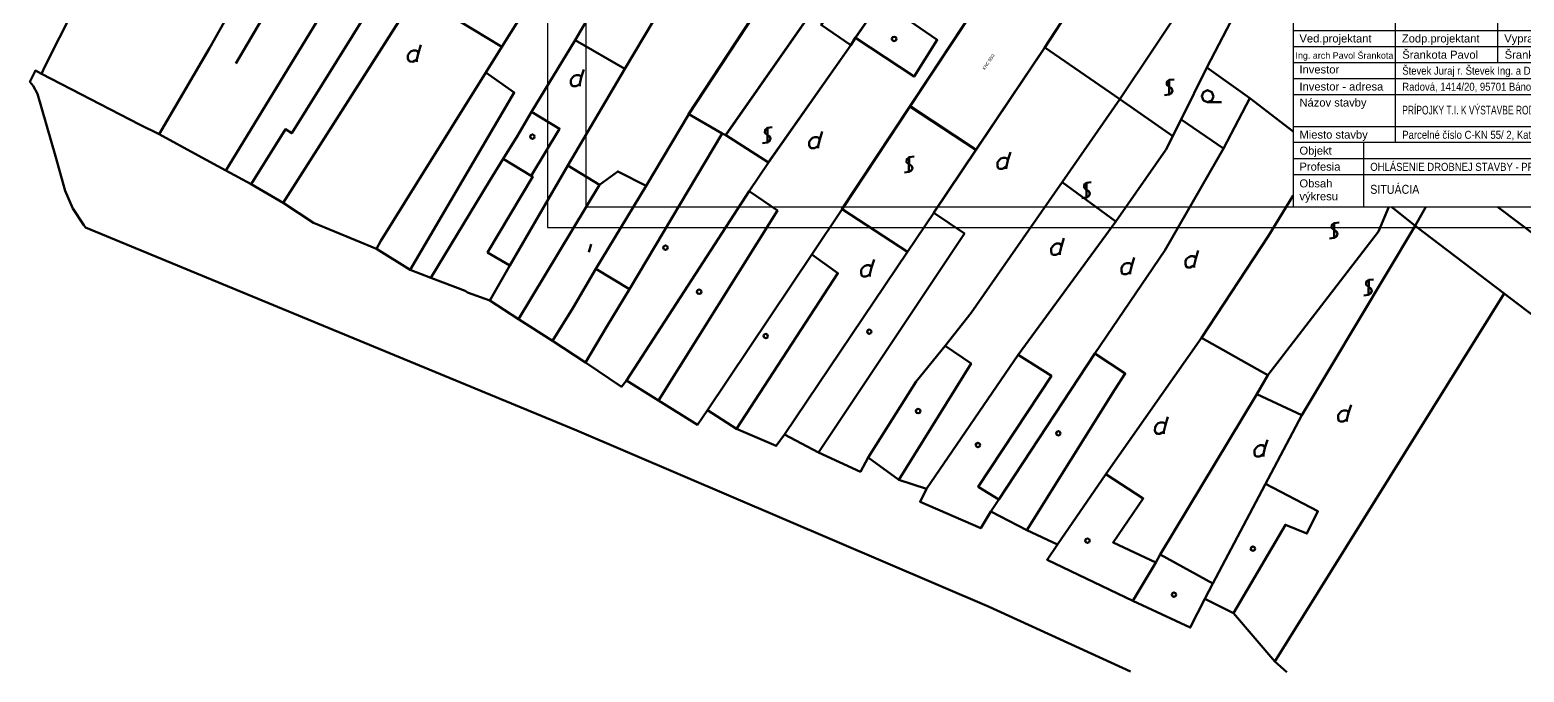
# Model space of a CAD drawing. Header units: millimetres. Extents: x 462666 to 1244237, y 2328025 to 3795663.
# Drawn here: x 465413 to 698865, y 3539083 to 3639295 of the extents above; entities that cross this region are included whole.
import ezdxf

# ---------------------------------------------------------------- set-up
doc = ezdxf.new("R2010")
doc.units = ezdxf.units.MM
for name, color, linetype in [('MUR_POH', 64, 'Continuous'), ('POP', 7, 'Continuous'), ('RAM_100', 160, 'Continuous'), ('ROZPISKA100', 7, 'Continuous'), ('TXT_50_MIESTN', 7, 'Continuous')]:
    doc.layers.add(name, color=color, linetype=linetype)
doc.layers.add('P', color=250, linetype='Continuous', lineweight=100)
doc.styles.add('ARIAL', font='arial.ttf', dxfattribs={"height": 250})
doc.styles.add('ROMANS', font='arial.ttf', dxfattribs={"width": 0.85})

# ---------------------------------------------------------------- blocks, each defined once
blk = doc.blocks.new('Z_RAM_A_3_hp 1220')
at = {"layer": 'POP', "linetype": 'Continuous'}
blk.add_lwpolyline([(-288.5, -408), (-6.5, -408), (-6.5, -13), (-288.5, -13)], close=True, dxfattribs=at)
at = {"layer": 'RAM_100', "linetype": 'Continuous'}
for p, q in [((-147.5, 0), (-151.4, -5.38)), ((-147.5, -13), (-147.5, 0)), ((-147.5, 0), (-143.6, -5.38))]:
    blk.add_line(p, q, dxfattribs=at)
for points in [[(-297, -420), (0, -420), (0, 0), (-297, 0)], [(-288.5, -13), (-288.5, -408), (-6.5, -408), (-6.5, -13)]]:
    blk.add_lwpolyline(points, close=True, dxfattribs=at)
blk.add_text('rkmk 1:1 A3  hp1220c/aug 2008', height=3.2, rotation=90, dxfattribs=at).set_placement((-292.52, -406.58))

msp = doc.modelspace()

# ---------------------------------------------------------------- linework, layer by layer
at = {"layer": 'P', "color": 2, "linetype": 'Continuous'}
for p, q in [((568312.8, 3626154.1), (594156.9, 3665389.7)), ((594156.9, 3665389.7), (568312.8, 3626154.1)), ((574112.9, 3622887.2), (604084.3, 3665715.3)), ((604084.3, 3665715.3), (574112.9, 3622887.2)), ((574113, 3622887.1), (604084.4, 3665715.3)), ((604084.4, 3665715.3), (574113, 3622887.1)), ((594348.1, 3638036.7), (598355.5, 3643759.5)), ((598355.5, 3643759.5), (594348.1, 3638036.7)), ((602911.2, 3627368.4), (612719, 3642194.6)), ((612719, 3642194.6), (602911.2, 3627368.4)), ((593657.9, 3636910.2), (594348.1, 3638036.7)), ((594348.1, 3638036.7), (593657.9, 3636910.2)), ((580760.3, 3618597.9), (593657.9, 3636910.2)), ((593657.9, 3636910.2), (580760.3, 3618597.9)), ((623934.2, 3636514.3), (613195.5, 3620581.1)), ((613195.5, 3620581.1), (623934.2, 3636514.3)), ((592283, 3611305.1), (602911.2, 3627368.4)), ((602911.2, 3627368.4), (592283, 3611305.1)), ((613195.5, 3620581.1), (602911.2, 3627368.4)), ((602911.2, 3627368.4), (613195.5, 3620581.1)), ((613195.5, 3620581.1), (606576.9, 3610740.5)), ((606576.9, 3610740.5), (613195.5, 3620581.1))]:
    msp.add_line(p, q, dxfattribs=at)
at = {"layer": 'P', "color": 252, "linetype": 'Continuous'}
for points in [[(675711.2, 3687785.2), (668163.7, 3676333.2), (662061.5, 3667853), (651705.8, 3652411.1), (635676.1, 3628505.9), (623984.1, 3636538.3), (642132.9, 3664324.5), (667894.9, 3701422.2), (679098.8, 3692386.8), (675711.2, 3687785.2)], [(662764.4, 3623447.7), (656037.4, 3628664), (649319.8, 3633437.5), (653653.5, 3641794.7), (658240.9, 3648513), (668741.4, 3662967.9), (686314.7, 3686606.2), (719611.2, 3659743.2), (703968.7, 3641710.4)], [(604116, 3665728.2), (574142.8, 3622878.4), (573585.5, 3623141.3), (568349.6, 3626159.2), (594176.2, 3665396.9), (604101.2, 3680207.8), (610524.1, 3676179.9), (611526, 3675431.3), (604747.2, 3665353.3), (604116, 3665728.2)], [(558384.4, 3633198.1), (562919.6, 3640791.4), (582035, 3672798.4), (594176.2, 3665396.9), (568349.6, 3626159.2), (561696.4, 3614945.5), (557257.7, 3617215.7), (554382.9, 3615105.9), (549463.3, 3618122.6), (558384.4, 3633198.1)], [(642132.9, 3664324.5), (623984.1, 3636538.3), (613235.6, 3620595.6), (602953, 3627393.8), (612747.7, 3642205.2), (631979, 3670731.4), (642132.9, 3664324.5)], [(602111.5, 3649004.9), (598386.3, 3643771.9), (594379.8, 3638037.6), (593686.6, 3636905.2), (580806.6, 3618607.6), (574142.8, 3622878.4), (604116, 3665728.2), (604747.2, 3665353.3), (610462.9, 3661328.4), (602111.5, 3649004.9)], [(521211.2, 3658699.8), (515420.8, 3649101.7), (513041.3, 3645240.4), (496008.6, 3617337.9), (491700.7, 3619719.3), (485609.7, 3623001.3), (493463.3, 3636462.1), (498300.4, 3645059.2), (498563, 3645560.6), (500550.2, 3649051.3), (509754.1, 3665000.4), (521211.2, 3658699.8)], [(532064, 3654784), (504977.2, 3612313.1), (499982.6, 3615199.8), (496008.6, 3617337.9), (513041.3, 3645240.4), (515420.8, 3649101.7), (521211.2, 3658699.8), (522485, 3660686), (532064, 3654784)], [(539173.2, 3636645.9), (525713.7, 3644815.9), (532064, 3654784), (534274.5, 3658273.8), (547603.7, 3650104.3), (539173.2, 3636645.9)], [(484542.6, 3653100.1), (498300.4, 3645059.2), (493463.3, 3636462.1), (485609.7, 3623001.3), (482545.1, 3624521.5), (467223.5, 3632438.6), (467787, 3633683.2), (474467.1, 3646906.9), (479121.1, 3656249.1), (484542.6, 3653100.1)], [(658240.9, 3648513), (653653.5, 3641794.7), (649319.8, 3633437.5), (645285, 3625339.6), (643971.5, 3622720.9), (635676.1, 3628505.9), (651705.8, 3652411.1), (658240.9, 3648513)], [(539361.7, 3619169.2), (537263.4, 3615790.6), (528044, 3600604.7), (524848, 3601846.2), (519576, 3605124.9), (520251.1, 3606369), (525909.2, 3615465.2), (536662.9, 3632654.9), (539173.2, 3636645.9), (547603.7, 3650104.3), (555197, 3645569.1), (550604.9, 3637715.5), (543802.8, 3626502.4), (541609.9, 3622770.5), (539361.7, 3619169.2)], [(569713.2, 3577690), (563605.6, 3581456), (558630.8, 3584603.2), (577791.8, 3614134.7), (580806.6, 3618607.6), (593686.6, 3636905.2), (594379.8, 3638037.6), (598386.3, 3643771.9), (602111.5, 3649004.9), (612747.7, 3642205.2), (592334.1, 3611320.3), (587559.1, 3604230.5), (571285.8, 3579935.5), (569713.2, 3577690)], [(536662.9, 3632654.9), (525909.2, 3615465.2), (520251.1, 3606369), (519576, 3605124.9), (509710.1, 3609166.9), (504977.2, 3612313.1), (525713.7, 3644815.9), (539173.2, 3636645.9), (536662.9, 3632654.9)], [(562919.6, 3640791.4), (558384.4, 3633198.1), (550604.9, 3637715.5), (555197, 3645569.1), (562919.6, 3640791.4)], [(558384.4, 3633198.1), (549463.3, 3618122.6), (540391.3, 3602545.2), (536919.2, 3604550.9), (543965.9, 3616395.8), (543705.8, 3616508.5), (548165.6, 3623860.2), (543802.8, 3626502.4), (550604.9, 3637715.5), (558384.4, 3633198.1)], [(600800.1, 3637899.5), (600689.5, 3638141.9), (600447.9, 3638235.9), (600187, 3638143.9), (600074.3, 3637902.4), (600185, 3637660), (600445.1, 3637547.3), (600687.5, 3637658), (600800.1, 3637899.5)], [(525856.7, 3634337.2), (525858.2, 3634709.4), (526122.9, 3635713.3), (525993.6, 3635955.8), (525733.6, 3636087.2), (525361.4, 3636088.7), (524988.6, 3635960), (524727.1, 3635719.1), (524483.6, 3635347.9), (524481.5, 3634845.4), (524610.3, 3634472.6), (524851.7, 3634341.3), (525242.5, 3634339.7), (525485, 3634469), (525858.2, 3634709.4)], [(526122.9, 3635713.3), (526500.3, 3636958.7)], [(606625.3, 3610758.9), (613235.6, 3620595.6), (623984.1, 3636538.3), (635676.1, 3628505.9), (626707.9, 3615552.3), (612497.8, 3595119.9), (608419.5, 3590018.6), (603892.5, 3584416.7), (596362.1, 3572592.3), (595161.7, 3570345.3), (588623, 3573368.7), (583311.6, 3576145), (602542.9, 3604671.2), (606625.3, 3610758.9)], [(637373.8, 3539183.7), (615305.3, 3549287.5), (550856.2, 3576762.7), (474103.8, 3608439), (473863.4, 3608812.2), (472124.8, 3611443.5), (470944.9, 3614184.2), (469422.4, 3619569.2), (466577.9, 3629333.2), (465950.2, 3630564.1), (465413.1, 3631199.1), (466276.4, 3632945), (467223.5, 3632438.6), (482545.1, 3624521.5), (485609.7, 3623001.3), (491700.7, 3619719.3), (496008.6, 3617337.9), (499982.6, 3615199.8), (504977.2, 3612313.1), (509710.1, 3609166.9), (519576, 3605124.9), (524848, 3601846.2), (528044, 3600604.7), (533395.7, 3598572.6), (533785.5, 3598329), (537260.6, 3597067.8), (541734, 3594164.6), (547042.8, 3590774.1), (552202.8, 3587384.2), (557863.6, 3583601.4), (558630.8, 3584603.2), (563605.6, 3581456), (569713.2, 3577690), (571285.8, 3579935.5), (575833.6, 3577050.6), (582001.6, 3574382.4), (583311.6, 3576145), (588623, 3573368.7), (595161.7, 3570345.3), (596362.1, 3572592.3), (601149.2, 3569073.7), (605517.1, 3567678.5), (604503.9, 3565672.6), (613978.5, 3561520.5), (615571.2, 3564138.1), (621161.3, 3561249), (625972.2, 3558977.2), (624343.3, 3556620.3), (637735.5, 3550181.4), (646707.6, 3546031.4), (648978.1, 3550525.9), (653454, 3548255.5), (659918.3, 3540728.5), (661772.7, 3539083.1)], [(551567.2, 3631867.6), (551963.2, 3633112.9)], [(649319.8, 3633437.5), (656037.4, 3628664), (651891.9, 3620808.5), (645285, 3625339.6), (649319.8, 3633437.5)], [(551319.6, 3630491.4), (551321.1, 3630863.6), (551567.2, 3631867.6), (551456.5, 3632110), (551196.5, 3632241.4), (550824.3, 3632242.9), (550451.5, 3632114.2), (550190, 3631873.3), (549946.5, 3631502.1), (549944.4, 3630999.6), (550073.1, 3630608.2), (550314.6, 3630495.5), (550686.8, 3630494), (550947.8, 3630604.6), (551321.1, 3630863.6)], [(643430.6, 3631489), (643057.3, 3631211.4), (643036.7, 3630727.5), (643389, 3630409.7)], [(643420.8, 3629106.8), (643431, 3631582)], [(643421.2, 3629199.8), (643775.7, 3629421.7), (643926.2, 3629811.9), (643778.9, 3630184.8), (643426.2, 3630409.6)], [(644175.5, 3631579), (643430.7, 3631507.6)], [(662764.4, 3613480.9), (658945.2, 3607174.6), (648457.2, 3591230.8), (633499.1, 3569945.4), (625972.2, 3558977.2), (621161.3, 3561249), (615571.2, 3564138.1), (616807.3, 3566012.8), (631771.6, 3588805.7), (642706.7, 3604859.3), (651891.9, 3620808.5), (656037.4, 3628664), (662764.4, 3623447.7)], [(643971.5, 3622720.9), (642901.9, 3620603.6), (635094.8, 3609394.6), (626707.9, 3615552.3), (635676.1, 3628505.9), (643971.5, 3622720.9)], [(642676.4, 3629109.9), (643421.2, 3629199.8)], [(650343.5, 3628929.4), (650085.7, 3629600.4), (649416.8, 3629882.4), (648764.3, 3629605.9), (648501, 3628937), (648758.9, 3628284.5), (649409.2, 3628021.3), (650080.2, 3628279.1), (650343.5, 3628929.4)], [(649409.2, 3628021.3), (651605.2, 3628012.2)], [(548165.6, 3623860.2), (543705.8, 3616508.5), (539361.7, 3619169.2), (541609.9, 3622770.5), (543802.8, 3626502.4), (548165.6, 3623860.2)], [(568349.6, 3626159.2), (573585.5, 3623141.3), (574142.8, 3622878.4), (580806.6, 3618607.6), (577791.8, 3614134.7), (558630.8, 3584603.2), (557863.6, 3583601.4), (552202.8, 3587384.2), (555538.7, 3592991), (559117.5, 3598838.8), (553826.3, 3601987.3), (561696.4, 3614945.5), (568349.6, 3626159.2)], [(613235.6, 3620595.6), (606625.3, 3610758.9), (602542.9, 3604671.2), (592334.1, 3611320.3), (602953, 3627393.8), (613235.6, 3620595.6)], [(580642.8, 3624005.5), (580269.4, 3623727.9), (580248.8, 3623244.1), (580582.5, 3622926.3)], [(580632.9, 3621623.3), (580643.2, 3624117.2)], [(581387.6, 3624114.1), (580642.8, 3624024.1)], [(588824.3, 3622203.7), (589201.7, 3623467.7)], [(645285, 3625339.6), (651891.9, 3620808.5), (642706.7, 3604859.3), (631771.6, 3588805.7), (616807.3, 3566012.8), (615571.2, 3564138.1), (613978.5, 3561520.5), (604503.9, 3565672.6), (605517.1, 3567678.5), (619840.9, 3588594.3), (635094.8, 3609394.6), (642901.9, 3620603.6), (645285, 3625339.6)], [(544270.8, 3622647.9), (544178.7, 3622871.6), (543937.2, 3622984.3), (543676.2, 3622873.7), (543563.6, 3622650.8), (543674.2, 3622389.8), (543934.4, 3622295.7), (544176.7, 3622387.7), (544270.8, 3622647.9)], [(579888.5, 3621626.4), (580633.3, 3621716.4)], [(580633.3, 3621716.4), (580987.8, 3621938.2), (581138.3, 3622328.5), (580991, 3622701.3), (580638.3, 3622926.1)], [(588558, 3620827.6), (588559.6, 3621218.4), (588824.3, 3622203.7), (588695.1, 3622464.8), (588435, 3622577.5), (588062.7, 3622579.1), (587690.1, 3622468.9), (587428.4, 3622209.5), (587185, 3621838.2), (587182.9, 3621335.8), (587311.6, 3620963), (587553, 3620831.7), (587943.9, 3620830.1), (588186.4, 3620959.4), (588559.6, 3621218.4)], [(543705.8, 3616508.5), (543965.9, 3616395.8), (536919.2, 3604550.9), (540391.3, 3602545.2), (537260.6, 3597067.8), (533785.5, 3598329), (533395.7, 3598572.6), (528044, 3600604.7), (537263.4, 3615790.6), (539361.7, 3619169.2), (543705.8, 3616508.5)], [(602789.8, 3619410.3), (602416.4, 3619132.7), (602395.8, 3618648.9), (602748.1, 3618331)], [(602761.3, 3617028.2), (602771.6, 3619522)], [(603553.3, 3619518.8), (602771.2, 3619429)], [(617969.1, 3617598.3), (617970.6, 3617970.5), (618216.7, 3618974.5), (618087.4, 3619217), (617846, 3619348.3), (617473.8, 3619349.8), (617101, 3619221), (616839.5, 3618980.2), (616577.4, 3618609), (616575.3, 3618106.5), (616704, 3617715.2), (616964.1, 3617602.4), (617336.3, 3617600.9), (617578.7, 3617711.6), (617970.6, 3617970.5)], [(618216.7, 3618974.5), (618612.7, 3620219.8)], [(547042.8, 3590774.1), (541734, 3594164.6), (537260.6, 3597067.8), (540391.3, 3602545.2), (549463.3, 3618122.6), (554382.9, 3615105.9), (557257.7, 3617215.7), (561696.4, 3614945.5), (553826.3, 3601987.3), (550227.8, 3595879), (547042.8, 3590774.1)], [(602035.5, 3617031.2), (602761.8, 3617139.9)], [(602761.8, 3617139.9), (603134.9, 3617343), (603285.4, 3617733.3), (603138, 3618106.1), (602785.3, 3618330.9)], [(601149.2, 3569073.7), (596362.1, 3572592.3), (603892.5, 3584416.7), (608419.5, 3590018.6), (612497.8, 3595119.9), (626707.9, 3615552.3), (635094.8, 3609394.6), (619840.9, 3588594.3), (605517.1, 3567678.5), (601149.2, 3569073.7)], [(630504.1, 3615424.9), (630130.7, 3615147.3), (630110.2, 3614682.1), (630443.8, 3614345.7)], [(630494.3, 3613042.7), (630504.5, 3615536.6)], [(630494.7, 3613154.4), (630849.2, 3613357.7), (630999.7, 3613747.9), (630852.4, 3614139.3), (630499.6, 3614345.5)], [(631249, 3615533.5), (630504.2, 3615443.6)], [(629749.8, 3613045.8), (630494.7, 3613154.4)], [(658799.8, 3585437.3), (648457.2, 3591230.8), (658945.2, 3607174.6), (662764.4, 3613480.9)], [(678139.5, 3611710.4), (681824.7, 3608699.5), (664152.7, 3579180.5), (657093.9, 3582447.9), (658799.8, 3585437.3), (676126.2, 3607848.3)], [(676126.2, 3607848.3), (677710.5, 3611710.4)], [(683514, 3611710.4), (681824.7, 3608699.5), (678139.5, 3611710.4)], [(712307.8, 3585607.6), (697743.5, 3596648.3), (695758.3, 3598163.9), (681824.7, 3608699.5), (683514, 3611710.4)], [(708226.2, 3611710.4), (707591.5, 3610845.3), (705420.7, 3612473.4), (701284.1, 3606758.2), (694683.4, 3611710.4)], [(583311.6, 3576145), (582001.6, 3574382.4), (575833.6, 3577050.6), (571285.8, 3579935.5), (587559.1, 3604230.5), (592334.1, 3611320.3), (602542.9, 3604671.2), (583311.6, 3576145)], [(669179.7, 3606760.2), (669190, 3609254.1)], [(669953, 3609250.9), (669189.6, 3609161)], [(653454, 3548255.5), (648978.1, 3550525.9), (650234.8, 3552884.4), (664152.7, 3579180.5), (681824.7, 3608699.5), (695758.3, 3598163.9), (659918.3, 3540728.5), (653454, 3548255.5)], [(668453.9, 3606763.2), (669180.2, 3606871.9)], [(669208.1, 3609142.3), (668816.2, 3608864.8), (668795.6, 3608399.6), (669147.9, 3608081.7)], [(669180.2, 3606871.9), (669553.2, 3607075.1), (669685.1, 3607465.4), (669556.5, 3607856.7), (669203.8, 3608081.5)], [(552720.4, 3604616), (553097.9, 3605880)], [(565062.6, 3605328.2), (564970.6, 3605570.5), (564710.4, 3605664.7), (564468.1, 3605572.6), (564355.4, 3605331.1), (564466, 3605070.1), (564707.6, 3604976.1), (564968.5, 3605068), (565062.6, 3605328.2)], [(626344.7, 3604182.3), (626346.3, 3604573.1), (626592.3, 3605558.5), (626463.1, 3605819.6), (626221.7, 3605950.9), (625830.8, 3605952.5), (625476.7, 3605823.7), (625215.1, 3605564.2), (624953, 3605193), (624950.9, 3604690.5), (625079.7, 3604317.8), (625321.1, 3604186.5), (625711.9, 3604184.9), (625954.4, 3604314.2), (626346.3, 3604573.1)], [(626592.3, 3605558.5), (626969.7, 3606822.5)], [(647577.7, 3603610.9), (647955.1, 3604856.3)], [(596664.5, 3600824.3), (596666.1, 3601196.5), (596912.1, 3602200.5), (596782.9, 3602443), (596541.5, 3602574.3), (596150.6, 3602575.9), (595796.5, 3602447.1), (595534.9, 3602206.2), (595272.9, 3601835.1), (595270.8, 3601332.6), (595399.4, 3600941.2), (595659.5, 3600828.5), (596031.8, 3600826.9), (596274.2, 3600937.6), (596666.1, 3601196.5)], [(596912.1, 3602200.5), (597308.1, 3603445.9)], [(637312.8, 3601159.3), (637314.4, 3601531.5), (637579, 3602535.4), (637449.8, 3602777.9), (637189.8, 3602909.3), (636817.5, 3602910.8), (636444.8, 3602782), (636183.2, 3602541.2), (635939.8, 3602170), (635937.7, 3601667.5), (636066.3, 3601276.1), (636307.8, 3601163.4), (636698.7, 3601161.8), (636941.1, 3601272.5), (637314.4, 3601531.5)], [(637579, 3602535.4), (637956.4, 3603780.8)], [(647311.5, 3602234.8), (647313, 3602607), (647577.7, 3603610.9), (647448.4, 3603853.4), (647207, 3603984.6), (646816.2, 3603986.3), (646462.1, 3603857.4), (646181.9, 3603616.6), (645938.4, 3603245.4), (645936.3, 3602742.9), (646065.1, 3602370.2), (646306.5, 3602238.9), (646697.3, 3602237.3), (646939.8, 3602366.6), (647313, 3602607)], [(674606, 3600261.1), (674214, 3599983.6), (674193.4, 3599499.8), (674545.7, 3599181.9)], [(674577.5, 3597860.4), (674587.8, 3600354.3)], [(675350.8, 3600351.1), (674587.5, 3600279.8)], [(570338.4, 3598438.9), (570227.8, 3598681.3), (569986.2, 3598775.4), (569743.9, 3598683.3), (569631.2, 3598441.8), (569741.8, 3598180.8), (569983.4, 3598086.8), (570225.7, 3598178.8), (570338.4, 3598438.9)], [(673833.1, 3597863.5), (674578, 3597972.1)], [(674578, 3597972.1), (674932.5, 3598193.9), (675083, 3598584.2), (674935.6, 3598957), (674601.6, 3599181.7)], [(580732.2, 3591528.5), (580621.6, 3591771), (580380, 3591865), (580137.7, 3591772.9), (580025, 3591531.5), (580135.6, 3591270.5), (580377.2, 3591176.4), (580619.5, 3591268.5), (580732.2, 3591528.5)], [(596908.2, 3592206.3), (596797.5, 3592448.7), (596555.9, 3592542.8), (596313.6, 3592450.7), (596201, 3592209.2), (596311.6, 3591948.2), (596553.1, 3591854.2), (596795.4, 3591946.2), (596908.2, 3592206.3)], [(658799.8, 3585437.3), (657093.9, 3582447.9), (642008.7, 3557422.2), (641314.9, 3556159.5), (637735.5, 3550181.4), (624343.3, 3556620.3), (625972.2, 3558977.2), (633499.1, 3569945.4), (648457.2, 3591230.8), (658799.8, 3585437.3)], [(664152.7, 3579180.5), (650234.8, 3552884.4), (648978.1, 3550525.9), (646707.6, 3546031.4), (637735.5, 3550181.4), (641314.9, 3556159.5), (642008.7, 3557422.2), (657093.9, 3582447.9), (664152.7, 3579180.5)], [(604543.5, 3579798.4), (604432.8, 3580040.8), (604191.3, 3580153.5), (603948.9, 3580042.8), (603836.3, 3579801.3), (603946.9, 3579558.9), (604188.5, 3579464.9), (604430.8, 3579556.9), (604543.5, 3579798.4)], [(642836.5, 3577649.2), (643213.9, 3578894.6)], [(671183.5, 3578165.1), (671185.1, 3578537.3), (671449.8, 3579541.2), (671320.5, 3579783.7), (671079.1, 3579915), (670688.2, 3579916.6), (670334.1, 3579787.8), (670053.9, 3579547), (669810.5, 3579175.8), (669808.4, 3578673.3), (669937.1, 3578281.9), (670178.5, 3578169.3), (670569.4, 3578167.6), (670811.8, 3578278.3), (671185.1, 3578537.3)], [(671449.8, 3579541.2), (671827.1, 3580786.6)], [(626453.2, 3576339.5), (626342.6, 3576581.9), (626101.1, 3576694.5), (625840.1, 3576583.9), (625746, 3576342.4), (625838.1, 3576100), (626098.2, 3576005.9), (626340.6, 3576098), (626453.2, 3576339.5)], [(642588.9, 3576273), (642590.4, 3576645.2), (642836.5, 3577649.2), (642707.3, 3577910.3), (642447.3, 3578041.6), (642075.1, 3578043.1), (641702.3, 3577914.4), (641440.7, 3577654.9), (641197.2, 3577283.7), (641195.1, 3576781.2), (641323.9, 3576408.4), (641583.9, 3576277.1), (641956.1, 3576275.6), (642198.6, 3576404.8), (642590.4, 3576645.2)], [(613883.1, 3574511.5), (613791.1, 3574753.9), (613531, 3574866.6), (613288.6, 3574755.9), (613175.9, 3574514.4), (613286.6, 3574272), (613528.1, 3574178), (613789.1, 3574270), (613883.1, 3574511.5)], [(658133.2, 3572710), (658134.8, 3573100.8), (658380.8, 3574086.2), (658251.6, 3574347.3), (658010.2, 3574478.6), (657619.4, 3574480.2), (657246.6, 3574351.4), (656985, 3574091.9), (656741.5, 3573720.7), (656739.4, 3573218.2), (656868.2, 3572845.5), (657128.2, 3572714.1), (657500.4, 3572712.6), (657742.9, 3572841.9), (658134.8, 3573100.8)], [(658380.8, 3574086.2), (658758.2, 3575331.6)], [(630999.8, 3559589.2), (630889.1, 3559831.6), (630647.6, 3559925.7), (630386.6, 3559833.7), (630292.6, 3559592.1), (630384.6, 3559349.8), (630644.7, 3559237.1), (630887.1, 3559347.7), (630999.8, 3559589.2)], [(656845.7, 3558366), (656753.6, 3558589.7), (656493.5, 3558702.5), (656251.1, 3558591.8), (656138.5, 3558368.9), (656249.1, 3558107.9), (656490.7, 3558013.9), (656751.6, 3558105.9), (656845.7, 3558366)], [(644514, 3551158.5), (644421.9, 3551400.8), (644161.9, 3551513.5), (643919.5, 3551402.9), (643806.8, 3551161.4), (643917.5, 3550919), (644159, 3550824.9), (644420, 3550916.9), (644514, 3551158.5)]]:
    msp.add_lwpolyline(points, dxfattribs=at)
at = {"layer": 'P', "color": 2, "linetype": 'Continuous', "flags": 128}
msp.add_lwpolyline([(642115.3, 3664302.9), (623934.2, 3636514.3), (613195.5, 3620581.1), (602911.2, 3627368.4), (612719, 3642194.6), (631959, 3670719.2), (642115.3, 3664302.9)], dxfattribs=at)
at = {"layer": 'P', "color": 1, "linetype": 'Continuous'}
for points in [[(497566.5, 3634063), (502926.2, 3643030.1), (504932, 3646520.7), (500550.2, 3649051.3)], [(598386.3, 3643771.9), (593541.7, 3646918.6), (589028.2, 3640069.7), (593686.6, 3636905.2)], [(513041.3, 3645240.4), (516215.5, 3643235.9), (518034.2, 3641981.4), (506324.6, 3623157.9), (505340.9, 3623794.8), (499982.6, 3615199.8)], [(598386.3, 3643771.9), (607183.1, 3637742.9), (603548.9, 3632007), (594379.8, 3638037.6)], [(536662.9, 3632654.9), (541079.4, 3629510), (524848, 3601846.2)], [(573585.5, 3623141.3), (559117.5, 3598838.8)], [(554382.9, 3615105.9), (541734, 3594164.6)], [(563605.6, 3581456), (582208.8, 3611120.1), (577791.8, 3614134.7)], [(606625.3, 3610758.9), (611413.5, 3607500.8), (588623, 3573368.7)], [(587559.1, 3604230.5), (591660.2, 3601328.8), (575833.6, 3577050.6)], [(608419.5, 3590018.6), (612465.3, 3587247.5), (601149.2, 3569073.7)], [(616807.3, 3566012.8), (613577.2, 3568017.5), (625001.4, 3585334.7), (619840.9, 3588594.3)], [(621161.3, 3561249), (634930.9, 3583172.1), (636560.3, 3585659.2), (631771.6, 3588805.7)], [(633499.1, 3569945.4), (639364.7, 3566161.7), (634646.4, 3559313.6), (641314.9, 3556159.5)], [(653454, 3548255.5), (661569.6, 3562068.8), (664932.6, 3560696.3), (666640.6, 3564188.2), (658469.3, 3568465.2)], [(650234.8, 3552884.4), (642008.7, 3557422.2)]]:
    msp.add_lwpolyline(points, dxfattribs=at)
at = {"layer": 'ROZPISKA100', "color": 2}
for p, q in [((662764.4, 3641710.4), (662764.4, 3611710.4)), ((662764.4, 3631710.4), (749764.4, 3631710.4)), ((749764.4, 3621710.4), (662764.4, 3621710.4)), ((662764.4, 3611710.4), (749764.4, 3611710.4))]:
    msp.add_line(p, q, dxfattribs=at)
at = {"layer": 'ROZPISKA100'}
for p, q in [((678764.4, 3621710.4), (678764.4, 3641710.4)), ((694764.4, 3634210.4), (694764.4, 3641710.4)), ((662764.4, 3639210.4), (726764.4, 3639210.4)), ((662764.4, 3636710.4), (726764.4, 3636710.4)), ((662764.4, 3634210.4), (726764.4, 3634210.4)), ((662764.4, 3629210.4), (749764.4, 3629210.4)), ((662764.4, 3624210.4), (749764.4, 3624210.4)), ((673764.4, 3621710.4), (673764.4, 3611732.1)), ((662764.4, 3619210.4), (749764.4, 3619210.4)), ((662764.4, 3616710.4), (749764.4, 3616710.4))]:
    msp.add_line(p, q, dxfattribs=at)

# ---------------------------------------------------------------- block references
at = {"layer": 'MUR_POH', "ltscale": 0.3, "xscale": 500, "yscale": 500, "zscale": 500, "rotation": 270.0000000000635}
msp.add_blockref('Z_RAM_A_3_hp 1220', (756264.4, 3608460.4), dxfattribs=at)

# ---------------------------------------------------------------- texts
at = {"layer": 'ROZPISKA100'}
for s, height, style, p in [('Ved.projektant', 1250, 'ARIAL', (663764.4, 3637335.4)), ('Zodp.projektant', 1250, 'ARIAL', (679764.4, 3637335.4)), ('Vypracoval', 1250, 'ARIAL', (695764.4, 3637335.4)), ('Ing. arch Pavol Šrankota ', 1000, 'ROMANS', (663139.4, 3634803.1)), ('Šrankota Pavol', 1250, 'ROMANS', (679829.3, 3634803.1)), ('Šrankota Pavol', 1250, 'ROMANS', (695829.3, 3634803.1)), ('Investor', 1250, 'ARIAL', (663764.4, 3632498.8)), ('Investor - adresa', 1250, 'ARIAL', (663764.4, 3629835.4)), ('Názov stavby', 1250, 'ARIAL', (663764.4, 3627335.4)), ('Miesto stavby', 1250, 'ARIAL', (663764.4, 3622335.4)), ('Objekt', 1250, 'ARIAL', (663764.4, 3619835.4)), ('Profesia', 1250, 'ARIAL', (663764.4, 3617335.4)), ('výkresu', 1250, 'ARIAL', (663764.4, 3612705.8)), ('Obsah', 1250, 'ARIAL', (663764.4, 3614718.4))]:
    msp.add_text(s, height=height, dxfattribs=dict(at, style=style)).set_placement(p)
at = {"layer": 'ROZPISKA100', "style": 'ROMANS'}
for s, height, width, p in [('Števek Juraj r. Števek Ing. a Dáša Števeková r. Hreňáková, ', 1250, 0.85, (679829.3, 3632303.1)), ('Radová, 1414/20, 95701 Bánovce nad Bebravou,', 1250, 0.85, (679829.3, 3629803.1)), ('PRÍPOJKY T.I. K VÝSTAVBE RODINNÉHO DOMU NA UL. DRUŽSTEVNÁ', 1350, 0.7, (679829.3, 3626104.5)), ('Parcelné číslo C-KN 55/ 2, Katastrálne územie:^JVeľké Šenkvice', 1250, 0.85, (679829.3, 3622303.1)), ('OHLÁSENIE DROBNEJ STAVBY - PRÍPOJKY', 1250, 0.85, (674829.3, 3617303.1)), ('SITUÁCIA', 1400, 0.85, (674829.3, 3613717.7))]:
    msp.add_text(s, height=height, dxfattribs=dict(at, width=width)).set_placement(p)
at = {"layer": 'TXT_50_MIESTN', "style": 'ARIAL'}
msp.add_text('KNC 55/2', height=466.67, rotation=56, dxfattribs=at).set_placement((614599.9, 3633013.8))

doc.saveas('drawing.dxf')
